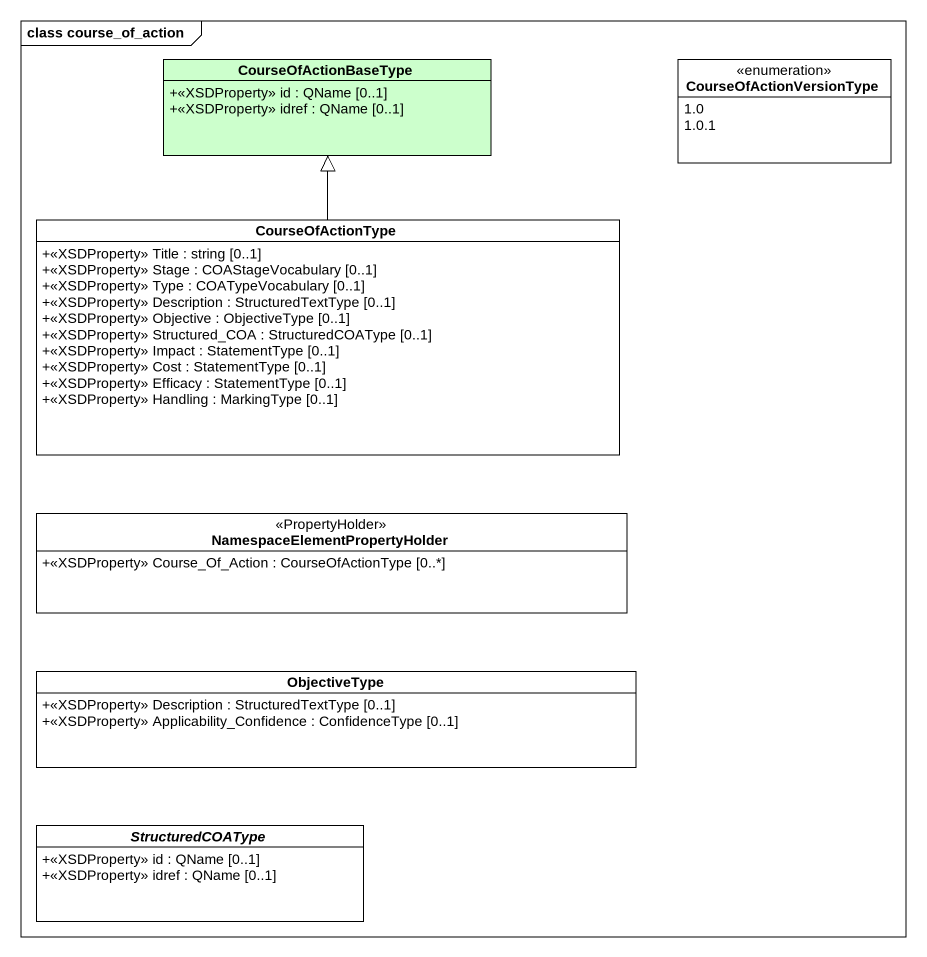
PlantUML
@startuml
mainframe class course_of_action
hide circle
hide empty members
skinparam classAttributeIconSize 0
class CourseOfActionBaseType #CCFFCC {
  +<<XSDProperty>> id : QName [0..1]
  +<<XSDProperty>> idref : QName [0..1]
}
enum CourseOfActionVersionType {
  1.0
  1.0.1
}
class CourseOfActionType {
  +<<XSDProperty>> Title : string [0..1]
  +<<XSDProperty>> Stage : COAStageVocabulary [0..1]
  +<<XSDProperty>> Type : COATypeVocabulary [0..1]
  +<<XSDProperty>> Description : StructuredTextType [0..1]
  +<<XSDProperty>> Objective : ObjectiveType [0..1]
  +<<XSDProperty>> Structured_COA : StructuredCOAType [0..1]
  +<<XSDProperty>> Impact : StatementType [0..1]
  +<<XSDProperty>> Cost : StatementType [0..1]
  +<<XSDProperty>> Efficacy : StatementType [0..1]
  +<<XSDProperty>> Handling : MarkingType [0..1]
}
class "NamespaceElementPropertyHolder" as NamespaceElementPropertyHold <<PropertyHolder>> {
  +<<XSDProperty>> Course_Of_Action : CourseOfActionType [0..*]
}
class ObjectiveType {
  +<<XSDProperty>> Description : StructuredTextType [0..1]
  +<<XSDProperty>> Applicability_Confidence : ConfidenceType [0..1]
}
abstract class StructuredCOAType {
  +<<XSDProperty>> id : QName [0..1]
  +<<XSDProperty>> idref : QName [0..1]
}
CourseOfActionType -up-|> CourseOfActionBaseType
@enduml
